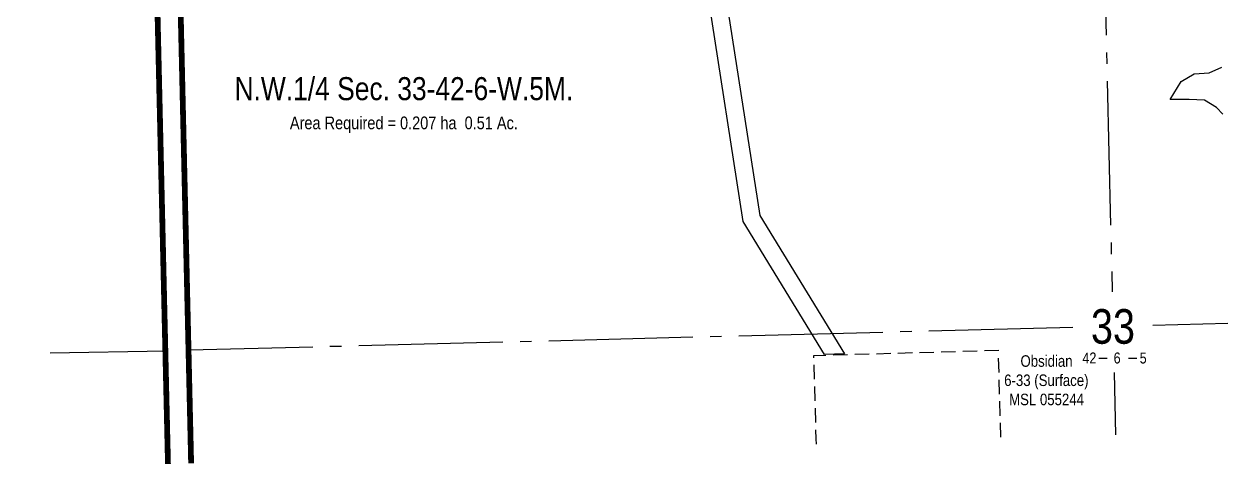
# Model space of a CAD drawing. Extents: x 647483 to 650733, y 5836505 to 5838421.
# Drawn here: x 647483 to 648528, y 5836711 to 5837095 of the extents above; entities that cross this region are included whole.
import ezdxf
from ezdxf.enums import TextEntityAlignment as Align

# ---------------------------------------------------------------- set-up
doc = ezdxf.new("R2010")
doc.units = 0
doc.header["$LTSCALE"] = 5
for name, pattern in [('CENTERLINEX3', [5, 2.5, -1, 0.5, -1]), ('foc-ACCESSROAD', [3.75, 2.5, -1.25]), ('foc-QUARTERLINE', [33, 25, -3, 2, -3])]:
    doc.linetypes.add(name, pattern=pattern)
for name, color, linetype in [('10', 1, 'Continuous'), ('9', 3, 'Continuous'), ('C-RW', 13, 'Continuous'), ('C-SYMBOL', 7, 'Continuous'), ('C-WS', 13, 'foc-ACCESSROAD'), ('L-AREAREQUIRED', 7, 'Continuous'), ('L-SEC', 7, 'Continuous'), ('L-SECLBL', 7, 'Continuous'), ('L-SECQ', 8, 'foc-QUARTERLINE'), ('T-WATER', 160, 'Continuous')]:
    doc.layers.add(name, color=color, linetype=linetype)
doc.layers.add('AS-FMA BOUNDARY', color=7, linetype='Continuous', true_color=0x008f47, transparency=0.7)
doc.layers.add('C-WS-T', color=13, linetype='Continuous', lineweight=9)
doc.styles.add('100L', font='ARIALN.TTF', dxfattribs={"height": 11})
doc.styles.add('175L', font='ARIALN.TTF', dxfattribs={"height": 20})
doc.styles.add('80L', font='ARIALN.TTF', dxfattribs={"height": 10})
doc.styles.add('SIMPLEX', font='ARIALN.TTF')

# ---------------------------------------------------------------- blocks, each defined once
blk = doc.blocks.new('L-SECLBL')
at = {"layer": '9', "color": 7}
for p, q in [((-5.1, -27.8), (-12.3, -27.8)), ((20.7, -27.8), (13.5, -27.8))]:
    blk.add_line(p, q, dxfattribs=at)
at = {"layer": '10', "color": 2, "style": 'SIMPLEX'}
blk.add_attdef('SEC', text='', height=30, dxfattribs=at).set_placement((0, 0), align=Align.MIDDLE)
at = {"layer": '10', "color": 5, "style": '80L'}
blk.add_attdef('TWP', text='', height=9.5, dxfattribs=at).set_placement((-14.4, -27.4), align=Align.MIDDLE_RIGHT)
blk.add_attdef('RGE', text='', height=9.5, dxfattribs=at).set_placement((3.6, -27.4), align=Align.MIDDLE_CENTER)
blk.add_attdef('MER', text='', height=9.5, dxfattribs=at).set_placement((23.2, -27.4), align=Align.MIDDLE_LEFT)

msp = doc.modelspace()

# ---------------------------------------------------------------- linework, layer by layer
at = {"layer": 'AS-FMA BOUNDARY', "linetype": 'CENTERLINEX3', "const_width": 4.999, "flags": 128}
for points in [[(647627.863, 5836713.762), (647625.546, 5836813.741), (647605.789, 5837664.692), (647605.555, 5837674.756), (647605.435, 5837679.938), (648011.875, 5837692.504), (648205.712, 5837698.492), (648205.876, 5837693.316), (648206.196, 5837683.255), (648210.649, 5837542.95), (648149.712, 5837541.016), (648152.192, 5837462.904), (648153.581, 5837419.14), (648167.645, 5837419.587), (648275.457, 5837423.009), (648271.588, 5837544.885), (648236.764, 5837543.779), (648230.763, 5837543.588), (648225.826, 5837699.115), (648231.827, 5837699.3), (648407.144, 5837704.724), (648507.094, 5837708)], [(647485.378, 5837676.166), (647585.333, 5837679.317), (647585.453, 5837674.135), (647585.687, 5837664.071), (647605.444, 5836813.121), (647607.76, 5836713.146)]]:
    msp.add_lwpolyline(points, dxfattribs=at)
at = {"layer": 'C-RW', "flags": 128}
msp.add_lwpolyline([(648012.478, 5837692.733), (648016.874, 5837552.837), (648044.384, 5837520.984), (648049.354, 5837334.358), (648091.795, 5837118.215), (648121.337, 5836928.643), (648194.933, 5836808.733), (648177.642, 5836808.237), (648106.983, 5836923.363), (648077.024, 5837115.615), (648034.397, 5837332.702), (648029.536, 5837515.233), (648002.052, 5837547.056), (647997.49, 5837692.269)], close=True, dxfattribs=at)
at = {"layer": 'C-WS', "flags": 128}
msp.add_lwpolyline([(648170.481, 5836730.394), (648170.35, 5836734.977), (648168.277, 5836807.297), (648328.165, 5836811.879), (648330.36, 5836735.294)], dxfattribs=at)
at = {"layer": 'L-SEC'}
for p, q in [((647586.566, 5837679.548), (647606.398, 5836811.264)), ((647606.668, 5837680.17), (647626.504, 5836811.723)), ((647606.398, 5836811.264), (647608.559, 5836713.171)), ((647626.504, 5836811.707), (647628.661, 5836713.787))]:
    msp.add_line(p, q, dxfattribs=at)
at = {"layer": 'L-SECQ'}
for p, q in [((648407.536, 5837704.962), (648427.198, 5836862.477)), ((648527.659, 5836835.071), (648462.388, 5836833.384)), ((648393.149, 5836831.595), (647626.502, 5836811.784)), ((647505.498, 5836809.656), (647606.398, 5836811.264)), ((648428.83, 5836792.517), (648430.094, 5836738.351))]:
    msp.add_line(p, q, dxfattribs=at)
at = {"layer": 'T-WATER'}
msp.add_lwpolyline([(648523.383, 5837016.598), (648517.834, 5837022.266), (648507.197, 5837028.847), (648494.052, 5837029.425), (648477.546, 5837029.218), (648480.614, 5837034.36), (648487.178, 5837045.014), (648498.385, 5837051.601), (648511.433, 5837052.477), (648522.42, 5837057.468)], dxfattribs=at)

# ---------------------------------------------------------------- block references
at = {"layer": 'L-SECLBL', "xscale": 0.9997110999999999, "yscale": 0.9997110999999999, "zscale": 0.9997110999999999}
msp.add_blockref('L-SECLBL', (648427.897, 5836832.493), dxfattribs=at).add_auto_attribs({'SEC': '33', 'TWP': '42', 'RGE': '6', 'MER': '5'})

# ---------------------------------------------------------------- texts
at = {"layer": 'C-SYMBOL', "color": 3, "linetype": 'Continuous', "style": '175L'}
msp.add_text('N.W.1/4 Sec. 33-42-6-W.5M.', height=19.99409, dxfattribs=at).set_placement((647812.5, 5837022.695), align=Align.BOTTOM_CENTER)
at = {"layer": 'C-WS-T', "insert": (648333.225, 5836807.466), "char_height": 9.99706, "attachment_point": 1, "style": '80L'}
msp.add_mtext_dynamic_manual_height_columns('\\pi14.4016;Obsidian\\P\\pi0.26524;6-33 (Surface)\\P\\pi4.54775;MSL 055244', width=72.62387, gutter_width=50, heights=[0], dxfattribs=at)
at = {"layer": 'L-AREAREQUIRED', "color": 5, "linetype": 'Continuous', "style": '100L'}
msp.add_text('Area Required = 0.207 ha  0.51 Ac.', height=10.99675, dxfattribs=at).set_placement((647812.5, 5837000.202), align=Align.BOTTOM_CENTER)

doc.saveas('drawing.dxf')
